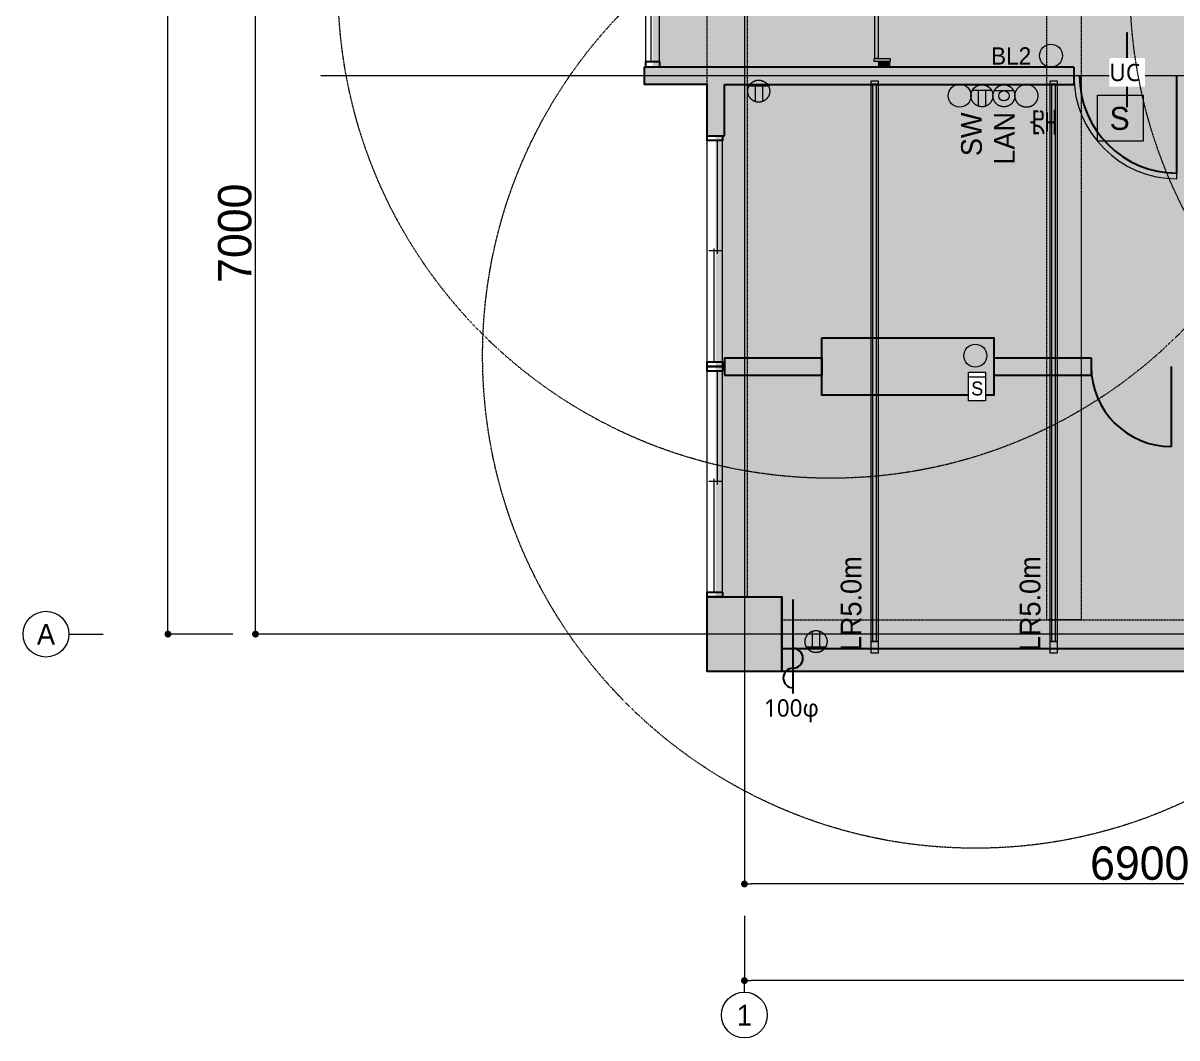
# Model space of a CAD drawing. Header units: millimetres. Extents: x -376000 to 292178, y -193032 to 188048.
# Drawn here: x -134026 to -123955, y 53324 to 62184 of the extents above; entities that cross this region are included whole.
import ezdxf

# ---------------------------------------------------------------- set-up
doc = ezdxf.new("R2010")
doc.units = ezdxf.units.MM
doc.header["$PDMODE"] = 1
doc.header["$PDSIZE"] = -2
for name, pattern in [('VW-01 短破線', [2.116125, 1.058062, -1.058062]), ('ラインタイプ-1', [2.116531, 1.058062, -1.058469]), ('ラインタイプ-28', [1.058161, 0.705383, -0.352778]), ('ラインタイプ-6', [5.291531, 3.175, -1.058062, 0.352704, -0.705764])]:
    doc.linetypes.add(name, pattern=pattern)
for name, color, linetype, lineweight in [('01_基準-寸法', 7, 'Continuous', 5), ('07_文字・記号', 7, 'Continuous', 9), ('_セキュリティー (2D)', 7, 'Continuous', 5), ('_塗（エリア） (2D)', 7, 'Continuous', 5), ('_塗（壁） (2D)', 7, 'Continuous', 5), ('_天井プロット (2D)', 7, 'Continuous', 5), ('_平面図(既存部) (2D)', 7, 'Continuous', 5), ('_平面図（新設） (2D)', 7, 'Continuous', 5), ('_文字・記号 (2D)', 7, 'Continuous', 5), ('_梁 (2D)', 7, 'Continuous', 5), ('_解体部 (2D)', 7, 'Continuous', 5), ('一般', 7, 'Continuous', 5), ('天伏図', 7, 'Continuous', 5)]:
    doc.layers.add(name, color=color, linetype=linetype, lineweight=lineweight)
for name, color, linetype, lineweight, true_color in [('02_0.25', 1, 'Continuous', 25, 0xff0000), ('03_0.15', 7, 'Continuous', 15, 0x990099), ('04_0.10', 7, 'Continuous', 9, 0x0099ff), ('04点線_0.10', 7, 'ラインタイプ-1', 9, 0x009dff), ('05_0.05点線', 9, 'ラインタイプ-28', 5, 0x808080), ('06一点鎖線', 7, 'ラインタイプ-6', 9, 0x9999ff), ('08_ハッチ・色', 7, 'Continuous', 5, 0x888888)]:
    doc.layers.add(name, color=color, linetype=linetype, lineweight=lineweight, true_color=true_color)
doc.styles.add('Hiragino Kaku Gothic Pro W3', font='', dxfattribs={"bigfont": 'Hiragino Kaku Gothic Pro W3'})
doc.styles.add('Hiragino Sans W3', font='', dxfattribs={"bigfont": 'Hiragino Sans W3'})
doc.styles.add('Yu Gothic UI Semilight', font='Yu Gothic UI Semilight.ttf')
doc.styles.add('ＭＳ Ｐゴシック', font='MS PGothic.ttf')
doc.styles.get('Hiragino Kaku Gothic Pro W3').set_extended_font_data('Hiragino Kaku Gothic Pro W3')
doc.styles.get('Hiragino Sans W3').set_extended_font_data('Hiragino Sans W3')
doc.dimstyles.new('RGT', dxfattribs={"dimtxt": 161.781684, "dimasz": 0.999939, "dimexe": 0, "dimexo": 1, "dimgap": 0.5, "dimtad": 1, "dimdsep": 46, "dimtxsty": 'Hiragino Sans W3', "dimblk": 'DOT', "dimblk1": 'DOT', "dimblk2": 'DOT', "dimcen": 0, "dimazin": 0, "dimtfac": 1, "dimtix": 1, "dimtmove": 0, "dimatfit": 0, "dimldrblk": 'VW_FILLEDARROW', "dimfxl": 1, "dimfrac": 2, "dimtolj": 1, "dimarcsym": 0})

# ---------------------------------------------------------------- blocks, each defined once
blk = doc.blocks.new('塗（エリア） (2D)')
at = {"layer": '08_ハッチ・色', "linetype": 'Continuous', "lineweight": 0, "true_color": 0xd9d2ae, "transparency": 33554559}
blk.add_hatch(color=9, dxfattribs=at).paths.add_polyline_path([(-126530, 63586), (-126530, 63586), (-126530, 65249), (-124930, 65249), (-124930, 63569), (-106643, 63569), (-106643, 67762), (-105240, 67762), (-105240, 65249), (-101330, 65249), (-99930, 65249), (-99930, 63449), (-99930, 61724), (-126530, 61724)])
at = {"layer": '08_ハッチ・色', "linetype": 'Continuous', "lineweight": 0, "true_color": 0xf1ff98, "transparency": 33554559}
blk.add_hatch(color=51, dxfattribs=at).paths.add_polyline_path([(-127980, 64129), (-126513, 64129), (-126513, 61724), (-128530, 61724), (-128530, 63599), (-127980, 63599)])
at = {"layer": '08_ハッチ・色', "linetype": 'Continuous', "lineweight": 0, "true_color": 0x98d8ff, "transparency": 33554559}
blk.add_hatch(color=141, dxfattribs=at).paths.add_polyline_path([(-127980, 61724), (-121093, 61724), (-121093, 56624), (-127980, 56624)])
blk = doc.blocks.new('塗（壁） (2D)')
at = {"layer": '02_0.25', "linetype": 'Continuous', "lineweight": 0, "true_color": 0xaaaaaa}
for points in [[(-128605, 61649), (-128605, 61799), (-128055, 61799), (-128055, 61649)], [(-127905, 61199), (-128055, 61199), (-128055, 61799), (-127905, 61799)], [(-127905, 61649), (-127905, 61799), (-124855, 61799), (-124855, 61649)], [(-127905, 61649), (-127905, 61799), (-124855, 61799), (-124855, 61649)], [(-128055, 57174), (-127405, 57174), (-127405, 56524), (-128055, 56524)], [(-127405, 56524), (-127405, 56724), (-123730, 56724), (-123730, 56524)]]:
    blk.add_hatch(color=253, dxfattribs=at).paths.add_polyline_path(points)
at = {"layer": '02_0.25', "flags": 128}
blk.add_lwpolyline([(-128055, 57174), (-127405, 57174), (-127405, 56524), (-128055, 56524)], close=True, dxfattribs=at)
at = {"layer": '08_ハッチ・色', "color": 141}
blk.add_solid([(-126558, 61799), (-126468, 61799), (-126558, 61849), (-126468, 61849)], dxfattribs=at)
blk = doc.blocks.new('グループ-41')
at = {"layer": '02_0.25', "flags": 128}
for points in [[(-128590, 63474), (-128590, 63524), (-128470, 63524), (-128470, 63474)], [(-128590, 61799), (-128590, 61849), (-128470, 61849), (-128470, 61799)]]:
    blk.add_lwpolyline(points, close=True, dxfattribs=at)
at = {"layer": '03_0.15'}
for p, q in [((-128515, 62636), (-128515, 63474)), ((-128470, 62661), (-128590, 62661)), ((-128545, 61849), (-128545, 62686))]:
    blk.add_line(p, q, dxfattribs=at)
at = {"layer": '04_0.10'}
for p, q in [((-128590, 61848), (-128590, 63474)), ((-128470, 61848), (-128470, 63474))]:
    blk.add_line(p, q, dxfattribs=at)
blk = doc.blocks.new('グループ-107')
at = {"layer": '02_0.25', "flags": 128}
for points in [[(-128056, 59146), (-128056, 59186), (-127920, 59186), (-127920, 59146)], [(-128056, 57174), (-128056, 57214), (-127920, 57214), (-127920, 57174)]]:
    blk.add_lwpolyline(points, close=True, dxfattribs=at)
at = {"layer": '03_0.15'}
for p, q in [((-127965, 58156), (-127965, 59146)), ((-127920, 58181), (-128040, 58181)), ((-127995, 57214), (-127995, 58205))]:
    blk.add_line(p, q, dxfattribs=at)
at = {"layer": '04_0.10'}
for p, q in [((-128056, 57214), (-128056, 59146)), ((-127920, 57214), (-127920, 59146))]:
    blk.add_line(p, q, dxfattribs=at)
blk = doc.blocks.new('グループ-108')
at = {"layer": '02_0.25', "flags": 128}
for points in [[(-128056, 61159), (-128056, 61199), (-127920, 61199), (-127920, 61159)], [(-128056, 59186), (-128056, 59226), (-127920, 59226), (-127920, 59186)]]:
    blk.add_lwpolyline(points, close=True, dxfattribs=at)
at = {"layer": '03_0.15'}
for p, q in [((-127965, 60169), (-127965, 61159)), ((-127920, 60194), (-128040, 60194)), ((-127995, 59226), (-127995, 60217))]:
    blk.add_line(p, q, dxfattribs=at)
at = {"layer": '04_0.10'}
for p, q in [((-128056, 59226), (-128056, 61159)), ((-127920, 59226), (-127920, 61159))]:
    blk.add_line(p, q, dxfattribs=at)
blk = doc.blocks.new('平面図(既存部) (2D)')
at = {"layer": '02_0.25'}
for p, q in [((-124855.237, 61798.559), (-128605.237, 61798.559)), ((-128605.237, 61798.559), (-128605.237, 61648.559)), ((-124855.237, 61798.559), (-124855.237, 61648.559)), ((-128055.237, 61648.559), (-128605.237, 61648.559)), ((-128055.237, 61198.559), (-128055.237, 61648.559)), ((-127905.237, 61198.559), (-127905.237, 61648.559)), ((-127905.237, 61648.559), (-124855.237, 61648.559)), ((-128055.237, 56523.559), (-128055.624, 57173.559)), ((-128055.624, 57173.559), (-127405.624, 57173.559)), ((-127405.624, 57173.559), (-127405.237, 56723.559)), ((-127405.237, 56723.559), (-123730.237, 56723.559)), ((-127405.624, 56523.559), (-128055.237, 56523.559)), ((-123730.237, 56523.559), (-127405.237, 56523.559))]:
    blk.add_line(p, q, dxfattribs=at)
at = {"layer": '06一点鎖線'}
for p, q in [((-127730.237, 72935.684), (-127730.237, 54935.684)), ((-96430.237, 61723.559), (-131430.237, 61723.559)), ((-96430.237, 56848.559), (-131430.237, 56848.559))]:
    blk.add_line(p, q, dxfattribs=at)
at = {"layer": '02_0.25', "color": 7}
blk.add_blockref('グループ-41', (0, 0), dxfattribs=at)
at = {"layer": '04_0.10', "color": 7}
for name in ['グループ-108', 'グループ-107']:
    blk.add_blockref(name, (0, 0), dxfattribs=at)
blk = doc.blocks.new('解体部 (2D)')
at = {"layer": '02_0.25'}
for p, q in [((-123955.624, 60873.559), (-123955.624, 61723.559)), ((-128055.237, 61198.559), (-127905.237, 61198.559)), ((-127905.237, 59261.059), (-127905.237, 59111.059)), ((-127905.237, 59261.059), (-127054, 59261.059)), ((-127054, 59261.059), (-127054, 59111.059)), ((-125554, 59261.059), (-125554, 59111.059)), ((-125554, 59261.059), (-124704, 59261.059)), ((-124704, 59261.059), (-124704, 59111.059)), ((-124004, 58486.059), (-124004, 59186.059)), ((-127905.237, 59111.059), (-127054, 59111.059)), ((-125554, 59111.059), (-124704, 59111.059))]:
    blk.add_line(p, q, dxfattribs=at)
at = {"layer": '02_0.25', "flags": 128}
blk.add_lwpolyline([(-127054, 59436.059), (-125554, 59436.059), (-125554, 58936.059), (-127054, 58936.059)], close=True, dxfattribs=at)
at = {"layer": '02_0.25'}
for centre, radius in [((-123955.624, 61723.559), 850), ((-124004, 59186.059), 700)]:
    blk.add_arc(centre, radius, 180, 270, dxfattribs=at)
blk = doc.blocks.new('グループ-472')
at = {"layer": '04_0.10'}
blk.add_line((-123955, 60824), (-123955, 61724), dxfattribs=at)
blk.add_arc((-123955, 61724), 900, 180, 270, dxfattribs=at)
blk = doc.blocks.new('グループ-823')
at = {"layer": '03_0.15', "flags": 128}
for points in [[(-126563, 62674), (-126563, 61874), (-126593, 61874), (-126593, 62674)], [(-126438, 62699), (-126438, 62674), (-126563, 62674), (-126563, 62699)], [(-126458, 61874), (-126458, 61849), (-126598, 61849), (-126598, 61874)]]:
    blk.add_lwpolyline(points, close=True, dxfattribs=at)
at = {"layer": '04点線_0.10', "flags": 128}
blk.add_lwpolyline([(-126563, 63529), (-126563, 62574), (-126593, 62574), (-126593, 63529)], close=True, dxfattribs=at)
blk = doc.blocks.new('平面図（新設） (2D)')
at = {"layer": '02_0.25'}
for p, q in [((-126557.737, 61848.559), (-126467.737, 61848.559)), ((-126557.737, 61848.559), (-126557.737, 61798.559)), ((-126467.737, 61848.559), (-126467.737, 61798.559))]:
    blk.add_line(p, q, dxfattribs=at)
at = {"layer": '04_0.10', "color": 7}
blk.add_blockref('グループ-823', (0, 0), dxfattribs=at)
at = {"layer": '04_0.10'}
blk.add_blockref('グループ-472', (0, 0), dxfattribs=at)
blk = doc.blocks.new('2口コンセント')
at = {"layer": '07_文字・記号', "linetype": 'Continuous', "lineweight": 0, "true_color": 0x63c3ff}
blk.add_hatch(color=151, dxfattribs=at).paths.add_polyline_path([(96, 0), (96, -6), (95, -13), (94, -19), (93, -25), (91, -31), (89, -37), (86, -42), (83, -48), (80, -53), (76, -59), (72, -63), (68, -68), (63, -72), (59, -76), (53, -80), (48, -83), (42, -86), (37, -89), (31, -91), (25, -93), (19, -94), (13, -95), (6, -96), (0, -96), (-6, -96), (-13, -95), (-19, -94), (-25, -93), (-31, -91), (-37, -89), (-42, -86), (-48, -83), (-53, -80), (-59, -76), (-63, -72), (-68, -68), (-72, -63), (-76, -59), (-80, -53), (-83, -48), (-86, -42), (-89, -37), (-91, -31), (-93, -25), (-94, -19), (-95, -13), (-96, -6), (-96, 0), (-96, 6), (-95, 13), (-94, 19), (-93, 25), (-91, 31), (-89, 37), (-86, 42), (-83, 48), (-80, 53), (-76, 59), (-72, 63), (-68, 68), (-63, 72), (-59, 76), (-53, 80), (-48, 83), (-42, 86), (-37, 89), (-31, 91), (-25, 93), (-19, 94), (-13, 95), (-6, 96), (0, 96), (6, 96), (13, 95), (19, 94), (25, 93), (31, 91), (37, 89), (42, 86), (48, 83), (53, 80), (59, 76), (63, 72), (68, 68), (72, 63), (76, 59), (80, 53), (83, 48), (86, 42), (89, 37), (91, 31), (93, 25), (94, 19), (95, 13), (96, 6)])
at = {"layer": '07_文字・記号', "linetype": 'Continuous', "lineweight": 0}
h = blk.add_hatch(color=7, dxfattribs=at)
edge = h.paths.add_edge_path()
edge.add_arc((0, 0), 96, 27.8181, 90)
edge.add_arc((0, 0), 96, 90, 152.1819)
edge.add_line((-85, 45), (85, 45))
at = {"layer": '07_文字・記号', "color": 7, "linetype": 'Continuous', "lineweight": 5}
for p, q in [((-32, 45), (-32, -91)), ((32, 45), (32, -91))]:
    blk.add_line(p, q, dxfattribs=at)
at = {"layer": '07_文字・記号', "color": 7, "linetype": 'Continuous', "lineweight": 5, "flags": 128}
blk.add_lwpolyline([(85, 45, 0.278179), (0, 96, 0.278179), (-85, 45), (85, 45)], format="xyb", close=True, dxfattribs=at)
at = {"layer": '07_文字・記号', "color": 7, "linetype": 'Continuous', "lineweight": 5}
blk.add_open_spline([(96, 0), (96, -26), (70, -70), (26, -96), (-26, -96), (-70, -70), (-96, -26), (-96, 26), (-70, 70), (-26, 96), (26, 96), (70, 70), (96, 26), (96, 0)], degree=2, dxfattribs=at)
blk = doc.blocks.new('グループ-1206')
at = {"color": 255, "linetype": 'Continuous', "lineweight": 5}
blk.add_wipeout([(-125775, 59135), (-125625, 59135), (-125625, 58885), (-125775, 58885)], dxfattribs=at).dxf.layer = '天伏図'
at = {"layer": '天伏図', "color": 82, "linetype": 'Continuous', "lineweight": 5, "true_color": 0x1ade00}
blk.add_line((-125775, 59094), (-125625, 59094), dxfattribs=at)
at = {"layer": '天伏図', "color": 82, "linetype": 'Continuous', "lineweight": 5, "true_color": 0x1ade00, "flags": 128}
blk.add_lwpolyline([(-125775, 59135), (-125625, 59135), (-125625, 58885), (-125775, 58885)], close=True, dxfattribs=at)
at = {"layer": '天伏図', "color": 82, "true_color": 0x1ade00, "insert": (-125751, 59054), "char_height": 121, "attachment_point": 1, "line_spacing_factor": 1.006145, "style": 'ＭＳ Ｐゴシック'}
blk.add_mtext('S', dxfattribs=at)
blk = doc.blocks.new('グループ-1224')
at = {"layer": '07_文字・記号', "color": 160, "linetype": 'Continuous', "lineweight": 5, "true_color": 0x003dff, "transparency": 33554687, "flags": 128}
for points in [[(-125002, 61679), (-125002, 61649), (-125062, 61649), (-125062, 61679)], [(-125002, 61649), (-125002, 56784), (-125062, 56784), (-125062, 61649)], [(-125017, 61649), (-125017, 56784), (-125047, 56784), (-125047, 61649)], [(-125002, 56784), (-125002, 56684), (-125062, 56684), (-125062, 56784)]]:
    blk.add_lwpolyline(points, close=True, dxfattribs=at)
at = {"layer": '07_文字・記号', "color": 160, "true_color": 0x003dff, "insert": (-125236, 57114), "char_height": 180.9, "attachment_point": 5, "rotation": 90, "line_spacing_factor": 1.007907, "style": 'ＭＳ Ｐゴシック'}
blk.add_mtext('LR5.0m', dxfattribs=at)
blk = doc.blocks.new('グループ-1225')
at = {"layer": '07_文字・記号', "color": 160, "linetype": 'Continuous', "lineweight": 5, "true_color": 0x003dff, "transparency": 33554687, "flags": 128}
for points in [[(-126564, 61679), (-126564, 61649), (-126624, 61649), (-126624, 61679)], [(-126564, 61649), (-126564, 56784), (-126624, 56784), (-126624, 61649)], [(-126579, 61649), (-126579, 56784), (-126609, 56784), (-126609, 61649)], [(-126564, 56784), (-126564, 56684), (-126624, 56684), (-126624, 56784)]]:
    blk.add_lwpolyline(points, close=True, dxfattribs=at)
at = {"layer": '07_文字・記号', "color": 160, "true_color": 0x003dff, "insert": (-126798, 57114), "char_height": 180.9, "attachment_point": 5, "rotation": 90, "line_spacing_factor": 1.007907, "style": 'ＭＳ Ｐゴシック'}
blk.add_mtext('LR5.0m', dxfattribs=at)
blk = doc.blocks.new('グループ-1226')
at = {"layer": '07_文字・記号', "linetype": 'Continuous', "lineweight": 0, "true_color": 0x63c3ff}
blk.add_hatch(color=151, dxfattribs=at).paths.add_polyline_path([(-125561, 61549), (-125561, 61542), (-125560, 61536), (-125559, 61530), (-125558, 61524), (-125556, 61518), (-125554, 61512), (-125551, 61506), (-125548, 61501), (-125545, 61495), (-125541, 61490), (-125537, 61485), (-125533, 61481), (-125528, 61476), (-125524, 61472), (-125519, 61469), (-125513, 61465), (-125507, 61462), (-125502, 61460), (-125496, 61458), (-125490, 61456), (-125484, 61454), (-125478, 61453), (-125471, 61453), (-125465, 61453), (-125459, 61453), (-125452, 61453), (-125446, 61454), (-125440, 61456), (-125434, 61458), (-125428, 61460), (-125423, 61462), (-125417, 61465), (-125412, 61469), (-125407, 61472), (-125402, 61476), (-125397, 61481), (-125393, 61485), (-125389, 61490), (-125385, 61495), (-125382, 61501), (-125379, 61506), (-125376, 61512), (-125374, 61518), (-125372, 61524), (-125371, 61530), (-125370, 61536), (-125369, 61542), (-125369, 61549), (-125369, 61555), (-125370, 61561), (-125371, 61567), (-125372, 61573), (-125374, 61579), (-125376, 61585), (-125379, 61591), (-125382, 61597), (-125385, 61602), (-125389, 61607), (-125393, 61612), (-125397, 61616), (-125402, 61621), (-125407, 61625), (-125412, 61628), (-125417, 61632), (-125423, 61635), (-125428, 61637), (-125434, 61640), (-125440, 61641), (-125446, 61643), (-125452, 61644), (-125459, 61644), (-125465, 61645), (-125471, 61644), (-125478, 61644), (-125484, 61643), (-125490, 61641), (-125496, 61640), (-125502, 61637), (-125507, 61635), (-125513, 61632), (-125519, 61628), (-125524, 61625), (-125528, 61621), (-125533, 61616), (-125537, 61612), (-125541, 61607), (-125545, 61602), (-125548, 61597), (-125551, 61591), (-125554, 61585), (-125556, 61579), (-125558, 61573), (-125559, 61567), (-125560, 61561), (-125561, 61555)])
at = {"layer": '07_文字・記号', "linetype": 'Continuous', "lineweight": 0}
h = blk.add_hatch(color=7, dxfattribs=at)
edge = h.paths.add_edge_path()
edge.add_arc((-125465, 61549), 96, 90, 152.1819, ccw=False)
edge.add_arc((-125465, 61549), 96, 27.8181, 90, ccw=False)
edge.add_line((-125380, 61593), (-125550, 61593))
at = {"layer": '07_文字・記号', "color": 7, "linetype": 'Continuous', "lineweight": 5, "flags": 128}
blk.add_lwpolyline([(-125550, 61593, -0.278179), (-125465, 61645, -0.278179), (-125380, 61593), (-125550, 61593)], format="xyb", close=True, dxfattribs=at)
at = {"layer": '07_文字・記号', "color": 7, "linetype": 'Continuous', "lineweight": 5, "transparency": 33554687}
blk.add_circle((-125465, 61549), 44.8, dxfattribs=at)
at = {"layer": '07_文字・記号', "color": 7, "linetype": 'Continuous', "lineweight": 5}
blk.add_open_spline([(-125561, 61549), (-125561, 61523), (-125535, 61478), (-125491, 61453), (-125439, 61453), (-125395, 61478), (-125369, 61523), (-125369, 61574), (-125395, 61619), (-125439, 61645), (-125491, 61645), (-125535, 61619), (-125561, 61574), (-125561, 61549)], degree=2, dxfattribs=at)
at = {"layer": '一般', "color": 7, "transparency": 33554687, "insert": (-125551, 60947), "char_height": 180.9, "attachment_point": 1, "rotation": 90, "line_spacing_factor": 1.007907, "style": 'ＭＳ Ｐゴシック'}
blk.add_mtext('LAN', dxfattribs=at)
blk = doc.blocks.new('グループ-1227')
at = {"layer": '07_文字・記号', "linetype": 'Continuous', "lineweight": 0, "true_color": 0x63c3ff}
blk.add_hatch(color=151, dxfattribs=at).paths.add_polyline_path([(-125369, 61549), (-125369, 61542), (-125368, 61535), (-125367, 61529), (-125366, 61523), (-125364, 61516), (-125362, 61510), (-125359, 61504), (-125356, 61499), (-125352, 61493), (-125348, 61488), (-125344, 61483), (-125340, 61478), (-125335, 61473), (-125330, 61469), (-125325, 61465), (-125319, 61462), (-125313, 61459), (-125307, 61456), (-125301, 61454), (-125295, 61452), (-125289, 61450), (-125282, 61449), (-125276, 61449), (-125269, 61449), (-125262, 61449), (-125256, 61449), (-125249, 61450), (-125243, 61452), (-125237, 61454), (-125231, 61456), (-125225, 61459), (-125219, 61462), (-125213, 61465), (-125208, 61469), (-125203, 61473), (-125198, 61478), (-125194, 61483), (-125190, 61488), (-125186, 61493), (-125182, 61499), (-125179, 61504), (-125177, 61510), (-125174, 61516), (-125172, 61523), (-125171, 61529), (-125170, 61535), (-125169, 61542), (-125169, 61549), (-125169, 61555), (-125170, 61562), (-125171, 61568), (-125172, 61574), (-125174, 61581), (-125177, 61587), (-125179, 61593), (-125182, 61599), (-125186, 61604), (-125190, 61610), (-125194, 61615), (-125198, 61619), (-125203, 61624), (-125208, 61628), (-125213, 61632), (-125219, 61635), (-125225, 61638), (-125231, 61641), (-125237, 61643), (-125243, 61645), (-125249, 61647), (-125256, 61648), (-125262, 61648), (-125269, 61649), (-125276, 61648), (-125282, 61648), (-125289, 61647), (-125295, 61645), (-125301, 61643), (-125307, 61641), (-125313, 61638), (-125319, 61635), (-125325, 61632), (-125330, 61628), (-125335, 61624), (-125340, 61619), (-125344, 61615), (-125348, 61610), (-125352, 61604), (-125356, 61599), (-125359, 61593), (-125362, 61587), (-125364, 61581), (-125366, 61574), (-125367, 61568), (-125368, 61562), (-125369, 61555)])
at = {"layer": '07_文字・記号', "color": 7, "lineweight": 5}
blk.add_open_spline([(-125369, 61549), (-125369, 61522), (-125342, 61475), (-125296, 61449), (-125242, 61449), (-125196, 61475), (-125169, 61522), (-125169, 61575), (-125196, 61622), (-125242, 61649), (-125296, 61649), (-125342, 61622), (-125369, 61575), (-125369, 61549)], degree=2, dxfattribs=at)
at = {"layer": '一般', "color": 7, "transparency": 33554687, "insert": (-125208, 61194), "char_height": 181, "attachment_point": 1, "rotation": 90, "line_spacing_factor": 1.007907, "style": 'ＭＳ Ｐゴシック'}
blk.add_mtext('空', dxfattribs=at)
blk = doc.blocks.new('非常用照明')
at = {"layer": '07_文字・記号', "linetype": 'Continuous', "lineweight": 0, "true_color": 0x00d136}
h = blk.add_hatch(color=102, dxfattribs=at)
edge = h.paths.add_edge_path()
edge.add_arc((0, 0), 100, 0, 360)
at = {"layer": '07_文字・記号', "color": 92, "true_color": 0x14b500}
blk.add_circle((0, 0), 100, dxfattribs=at)
blk = doc.blocks.new('天井プロット (2D)')
at = {"layer": '07_文字・記号', "linetype": 'Continuous', "lineweight": 0, "true_color": 0x0036e9}
h = blk.add_hatch(color=160, dxfattribs=at)
edge = h.paths.add_edge_path()
edge.add_arc((-125852, 61549), 100, 0, 360)
at = {"layer": '02_0.25'}
for p, q in [((-124390, 61449), (-124390, 62099)), ((-127305, 56331), (-127305, 57149))]:
    blk.add_line(p, q, dxfattribs=at)
at = {"layer": '02_0.25', "lineweight": 25, "flags": 128}
for points in [[(-124390, 62098), (-124390, 62099), (-124390, 62098)], [(-127306, 57148), (-127305, 57149), (-127305, 57148)]]:
    blk.add_lwpolyline(points, dxfattribs=at)
at = {"layer": '02_0.25'}
for centre, start, end in [((-127305, 56638), 270, 90), ((-127305, 56466), 90, 270)]:
    blk.add_arc(centre, 86, start, end, dxfattribs=at)
at = {"layer": '07_文字・記号', "color": 160, "true_color": 0x0036e9}
for centre in [(-125055, 61899), (-125852, 61549)]:
    blk.add_circle(centre, 100, dxfattribs=at)
at = {"layer": '07_文字・記号', "color": 7, "transparency": 33554687, "xscale": -1}
for p in [(-127605, 61589), (-125657, 61549)]:
    blk.add_blockref('2口コンセント', p, dxfattribs=at)
at = {"layer": '07_文字・記号', "color": 7}
for name in ['グループ-1225', 'グループ-1224']:
    blk.add_blockref(name, (0, 0), dxfattribs=at)
at = {"layer": '07_文字・記号', "color": 7, "transparency": 33554687}
for name in ['グループ-1226', 'グループ-1227']:
    blk.add_blockref(name, (0, 0), dxfattribs=at)
at = {"layer": '07_文字・記号', "color": 82, "true_color": 0x1ade00, "transparency": 33554687}
blk.add_blockref('グループ-1206', (0, 0), dxfattribs=at)
at = {"layer": '07_文字・記号', "color": 7, "transparency": 33554687, "xscale": -1, "rotation": 180}
blk.add_blockref('2口コンセント', (-127105, 56784), dxfattribs=at)
at = {"layer": '04_0.10', "insert": (-127560, 56280), "char_height": 150.8, "attachment_point": 1, "line_spacing_factor": 1.005088, "style": 'Yu Gothic UI Semilight'}
blk.add_mtext('100φ', dxfattribs=at)
at = {"layer": '07_文字・記号', "color": 160, "true_color": 0x0036e9, "insert": (-125578, 61972), "char_height": 150.8, "attachment_point": 1, "line_spacing_factor": 1.006498, "style": 'ＭＳ Ｐゴシック'}
blk.add_mtext('BL2', dxfattribs=at)
at = {"layer": '07_文字・記号', "color": 160, "true_color": 0x0036e9, "insert": (-125839, 61022), "char_height": 180.9, "attachment_point": 1, "rotation": 90, "line_spacing_factor": 1.007907, "style": 'ＭＳ Ｐゴシック'}
blk.add_mtext('SW', dxfattribs=at)
at = {"layer": '07_文字・記号', "color": 7}
blk.add_blockref('非常用照明', (-125715, 59280), dxfattribs=at)
at = {"color": 255}
blk.add_wipeout([(-124545, 61629), (-124235, 61629), (-124235, 61878), (-124545, 61878)], dxfattribs=at).dxf.layer = '04_0.10'
at = {"layer": '07_文字・記号', "color": 100, "linetype": 'VW-01 短破線', "true_color": 0x00ff3f}
for centre in [(-126977, 62510), (-120065, 62510), (-125715, 59280)]:
    blk.add_circle(centre, 4300, dxfattribs=at)
at = {"layer": '04_0.10', "insert": (-124545, 61828), "char_height": 150.8, "attachment_point": 1, "line_spacing_factor": 1.005088, "style": 'Yu Gothic UI Semilight'}
blk.add_mtext('UC', dxfattribs=at)
blk = doc.blocks.new('_Dot')
at = {"color": 0, "linetype": 'ByBlock', "lineweight": -2}
blk.add_line((-0.5, 0), (-1, 0), dxfattribs=at)
at = {"color": 0, "linetype": 'ByBlock', "const_width": 0.5}
blk.add_lwpolyline([(-0.25, 0, 1), (0.25, 0, 1)], format="xyb", close=True, dxfattribs=at)
blk = doc.blocks.new('*D448')
at = {"layer": '01_基準-寸法', "color": 0, "lineweight": -2}
for p, q in [((-131431, 63849), (-131997, 63849)), ((-131997, 56909), (-131997, 63789)), ((-131431, 56849), (-131997, 56849))]:
    blk.add_line(p, q, dxfattribs=at)
at = {"layer": 'Defpoints', "color": 0}
for p in [(-131997, 63849), (-131430, 63849), (-131430, 56849)]:
    blk.add_point(p, dxfattribs=at)
at = {"layer": '01_基準-寸法', "color": 0, "lineweight": -2, "xscale": 59.99633789062499, "yscale": 59.99633789062499, "zscale": 59.99633789062499}
for p, rotation in [((-131997, 63849), 90), ((-131997, 56849), 270)]:
    blk.add_blockref('_Dot', p, dxfattribs=dict(at, rotation=rotation))
at = {"layer": '01_基準-寸法', "color": 0, "insert": (-132177, 60349), "char_height": 291.2, "attachment_point": 5, "rotation": 90, "style": 'Hiragino Kaku Gothic Pro W3'}
blk.add_mtext('\\A1;7000', dxfattribs=at)
blk = doc.blocks.new('VW_FILLEDARROW')
at = {"color": 0, "linetype": 'Continuous', "lineweight": 5, "transparency": 16777216, "flags": 128}
blk.add_lwpolyline([(-161.33, 43.23), (0, 0), (-161.33, -43.23)], close=True, dxfattribs=at)
blk = doc.blocks.new('*D451')
at = {"layer": '01_基準-寸法', "color": 0, "lineweight": -2}
for p, q in [((-127730, 55234), (-127730, 54668)), ((-120830, 55234), (-120830, 54668)), ((-120890, 54668), (-127670, 54668))]:
    blk.add_line(p, q, dxfattribs=at)
at = {"layer": 'Defpoints', "color": 0}
for p in [(-127730, 55235), (-120830, 55235), (-127730, 54668)]:
    blk.add_point(p, dxfattribs=at)
at = {"layer": '01_基準-寸法', "color": 0, "lineweight": -2, "xscale": 59.99633789062499, "yscale": 59.99633789062499, "zscale": 59.99633789062499, "rotation": 180}
blk.add_blockref('_Dot', (-127730, 54668), dxfattribs=at)
at = {"layer": '01_基準-寸法', "color": 0, "lineweight": -2, "xscale": 59.99633789062499, "yscale": 59.99633789062499, "zscale": 59.99633789062499}
blk.add_blockref('_Dot', (-120830, 54668), dxfattribs=at)
at = {"layer": '01_基準-寸法', "color": 0, "insert": (-124280, 54848), "char_height": 291.2, "attachment_point": 5, "style": 'Hiragino Kaku Gothic Pro W3'}
blk.add_mtext('\\A1;6900', dxfattribs=at)
blk = doc.blocks.new('*D455')
at = {"layer": '01_基準-寸法', "color": 0, "lineweight": -2}
for p, q in [((-127730, 54390), (-127730, 53824)), ((-100130, 54390), (-100130, 53824)), ((-100190, 53824), (-127670, 53824))]:
    blk.add_line(p, q, dxfattribs=at)
at = {"layer": 'Defpoints', "color": 0}
for p in [(-127730, 54391), (-100130, 54391), (-127730, 53824)]:
    blk.add_point(p, dxfattribs=at)
at = {"layer": '01_基準-寸法', "color": 0, "lineweight": -2, "xscale": 59.99633789062499, "yscale": 59.99633789062499, "zscale": 59.99633789062499, "rotation": 180}
blk.add_blockref('_Dot', (-127730, 53824), dxfattribs=at)
at = {"layer": '01_基準-寸法', "color": 0, "lineweight": -2, "xscale": 59.99633789062499, "yscale": 59.99633789062499, "zscale": 59.99633789062499}
blk.add_blockref('_Dot', (-100130, 53824), dxfattribs=at)
at = {"layer": '01_基準-寸法', "color": 0, "insert": (-113930, 54004), "char_height": 291.2, "attachment_point": 5, "style": 'Hiragino Kaku Gothic Pro W3'}
blk.add_mtext('\\A1;27600', dxfattribs=at)
blk = doc.blocks.new('*D461')
at = {"layer": '01_基準-寸法', "color": 0, "lineweight": -2}
for p, q in [((-132195, 70849), (-132761, 70849)), ((-132761, 56909), (-132761, 70789)), ((-132195, 56849), (-132761, 56849))]:
    blk.add_line(p, q, dxfattribs=at)
at = {"layer": 'Defpoints', "color": 0}
for p in [(-132761, 70849), (-132194, 70849), (-132194, 56849)]:
    blk.add_point(p, dxfattribs=at)
at = {"layer": '01_基準-寸法', "color": 0, "lineweight": -2, "xscale": 59.99633789062499, "yscale": 59.99633789062499, "zscale": 59.99633789062499}
for p, rotation in [((-132761, 70849), 90), ((-132761, 56849), 270)]:
    blk.add_blockref('_Dot', p, dxfattribs=dict(at, rotation=rotation))
at = {"layer": '01_基準-寸法', "color": 0, "insert": (-132941, 63849), "char_height": 291.2, "attachment_point": 5, "rotation": 90, "style": 'Hiragino Kaku Gothic Pro W3'}
blk.add_mtext('\\A1;14000', dxfattribs=at)
blk = doc.blocks.new('グループ-1466')
at = {"layer": '04_0.10', "linetype": 'Continuous', "lineweight": 0, "true_color": 0xc1d9af}
blk.add_hatch(color=9, dxfattribs=at).paths.add_polyline_path([(-200, 200), (200, 200), (200, -200), (-200, -200)])
at = {"layer": '04_0.10', "color": 7, "flags": 128}
blk.add_lwpolyline([(-200, 200), (200, 200), (200, -200), (-200, -200)], close=True, dxfattribs=at)
at = {"layer": '04_0.10', "color": 9, "linetype": 'Continuous', "true_color": 0xc1d9af}
blk.add_solid([(-94, -167), (94, -167), (-94, 167), (94, 167)], dxfattribs=at)
blk.add_solid([(-94, -167), (94, -167), (-94, 167), (94, 167)], dxfattribs=at)
at = {"layer": '04_0.10', "color": 157, "true_color": 0x20618e, "insert": (-94, 99), "char_height": 201, "attachment_point": 1, "line_spacing_factor": 1.007555, "style": 'ＭＳ Ｐゴシック'}
blk.add_mtext('S', dxfattribs=at)
blk = doc.blocks.new('AT錠')
at = {"layer": '04_0.10'}
blk.add_blockref('グループ-1466', (0, 0), dxfattribs=at)
blk = doc.blocks.new('セキュリティー (2D)')
at = {"layer": '04_0.10', "color": 7}
blk.add_blockref('AT錠', (-124449, 61353), dxfattribs=at)
blk = doc.blocks.new('梁 (2D)')
at = {"layer": '05_0.05点線', "color": 7, "linetype": 'ラインタイプ-1', "flags": 128}
for points in [[(-125089.946, 63673.559), (-124789.946, 63673.559), (-124789.946, 56973.559), (-125089.946, 56973.559)], [(-128055.237, 63523.559), (-127705.237, 63523.559), (-127705.237, 57173.559), (-128055.237, 57173.559)], [(-127405.237, 56523.559), (-127405.237, 56973.559), (-121155.263, 56973.559), (-121155.263, 56523.559)]]:
    blk.add_lwpolyline(points, close=True, dxfattribs=at)
blk = doc.blocks.new('文字・記号 (2D)')
at = {"layer": '01_基準-寸法'}
for p, q in [((-133625.57, 56848.559), (-133525.57, 56848.559)), ((-133625.57, 56848.559), (-133525.57, 56848.559)), ((-133625.57, 56848.559), (-133525.57, 56848.559)), ((-133625.57, 56848.559), (-133325.57, 56848.559)), ((-127730.237, 53723.83), (-127730.237, 53823.83)), ((-127730.237, 53723.83), (-127730.237, 53823.83)), ((-127730.237, 53723.83), (-127730.237, 53823.83)), ((-127730.237, 53723.83), (-127730.237, 53823.83))]:
    blk.add_line(p, q, dxfattribs=at)
for centre in [(-133825.57, 56848.559), (-127730.237, 53523.83)]:
    blk.add_circle(centre, 200, dxfattribs=at)
at = {"layer": '01_基準-寸法', "char_height": 180.909, "attachment_point": 2, "line_spacing_factor": 1.007907, "style": 'ＭＳ Ｐゴシック'}
for s, insert in [('A', (-133825.57, 56937.675)), ('1', (-127730.237, 53612.946))]:
    blk.add_mtext(s, dxfattribs=dict(at, insert=insert))
at = {"layer": '01_基準-寸法'}
for base, p1, p2, picture, middle in [((-132761.323, 70848.559), (-132194.485, 56848.559), (-132194.485, 70848.559), '*D461', (-132941.298, 63848.559)), ((-131997.075, 63848.559), (-131430.237, 56848.559), (-131430.237, 63848.559), '*D448', (-132177.05, 60348.559))]:
    dim = blk.add_linear_dim(base=base, p1=p1, p2=p2, angle=270, dimstyle='RGT', override={"dimtxt": 291.207031, "dimasz": 59.996338, "dimgap": 30, "dimpost": '<>', "dimtxsty": 'Hiragino Kaku Gothic Pro W3', "dimtmove": 2}, dxfattribs=at)
    dim.commit()
    dim.dimension.update_dxf_attribs({"geometry": picture, "text_midpoint": middle})
for base, p1, p2, picture, middle in [((-127730.237, 54667.993), (-120830.237, 55234.83), (-127730.237, 55234.83), '*D451', (-124280.237, 54848.158)), ((-127730.237, 53823.83), (-100130.237, 54390.667), (-127730.237, 54390.667), '*D455', (-113930.237, 54003.995))]:
    dim = blk.add_linear_dim(base=base, p1=p1, p2=p2, dimstyle='RGT', override={"dimtxt": 291.207031, "dimasz": 59.996338, "dimgap": 30, "dimpost": '<>', "dimtxsty": 'Hiragino Kaku Gothic Pro W3', "dimtmove": 2}, dxfattribs=at)
    dim.commit()
    dim.dimension.update_dxf_attribs({"geometry": picture, "text_midpoint": middle})

msp = doc.modelspace()

# ---------------------------------------------------------------- block references
at = {"layer": '_塗（エリア） (2D)'}
msp.add_blockref('塗（エリア） (2D)', (0, 0), dxfattribs=at)
at = {"layer": '_塗（壁） (2D)'}
msp.add_blockref('塗（壁） (2D)', (0, 0), dxfattribs=at)

# ---------------------------------------------------------------- next in the draw order: block references
at = {"layer": '_平面図(既存部) (2D)'}
msp.add_blockref('平面図(既存部) (2D)', (0, 0), dxfattribs=at)

# ---------------------------------------------------------------- next in the draw order: block references
at = {"layer": '_解体部 (2D)'}
msp.add_blockref('解体部 (2D)', (0, 0), dxfattribs=at)

# ---------------------------------------------------------------- next in the draw order: block references
at = {"layer": '_平面図（新設） (2D)'}
msp.add_blockref('平面図（新設） (2D)', (0, 0), dxfattribs=at)

# ---------------------------------------------------------------- next in the draw order: block references
at = {"layer": '_天井プロット (2D)'}
msp.add_blockref('天井プロット (2D)', (0, 0), dxfattribs=at)

# ---------------------------------------------------------------- next in the draw order: block references
at = {"layer": '_文字・記号 (2D)'}
msp.add_blockref('文字・記号 (2D)', (0, 0), dxfattribs=at)

# ---------------------------------------------------------------- next in the draw order: block references
at = {"layer": '_セキュリティー (2D)'}
msp.add_blockref('セキュリティー (2D)', (0, 0), dxfattribs=at)

# ---------------------------------------------------------------- next in the draw order: block references
at = {"layer": '_梁 (2D)'}
msp.add_blockref('梁 (2D)', (0, 0), dxfattribs=at)

doc.saveas('drawing.dxf')
